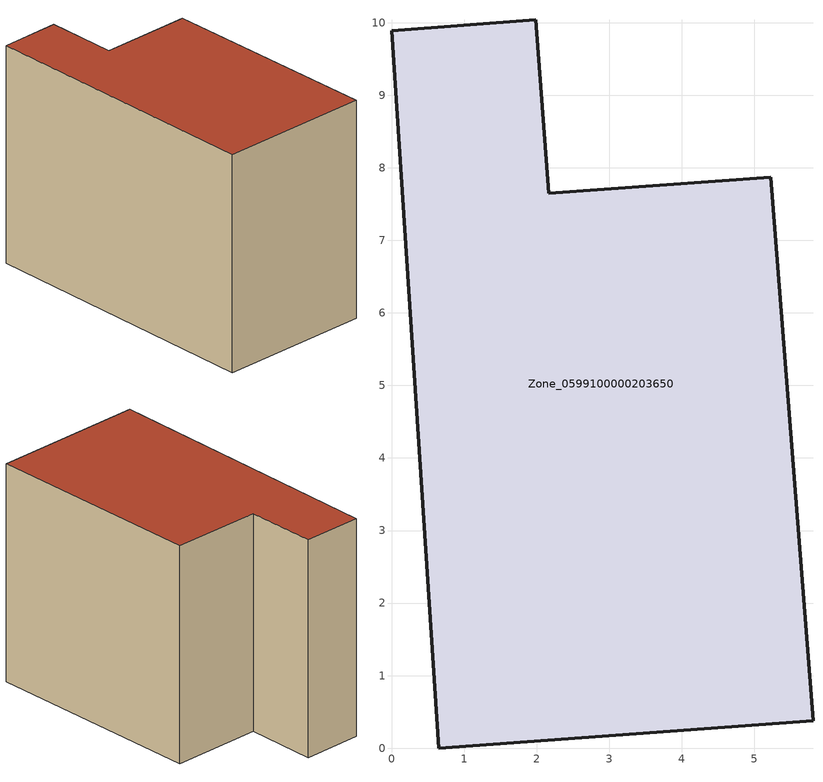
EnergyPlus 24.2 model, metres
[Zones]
Zone_0599100000203650
 floor ground (C_G): 0.65,0 0,9.89 1.99,10.04 2.17,7.65 5.23,7.87 5.81,0.38 z0
 wall outside (C_F): 2.17,7.65 1.99,10.04 0,9.89 0.65,0 5.81,0.38 5.23,7.87 2.17,7.65 z0:7.38
 roof outside (C_R): 5.81,0.38 5.23,7.87 2.17,7.65 1.99,10.04 0,9.89 0.65,0 z7.38
[BUILDING]
Pand.0599100000203650: North Axis=0; Terrain=City; Loads Convergence Tolerance Value=0.04; Temperature Convergence Tolerance Value=0.4; Solar Distribution=FullExterior; Maximum Number of Warmup Days=25; Minimum Number of Warmup Days=1
[Site:Location]
Rotterdam.The.Hague.AP_ZH_NLD Design_Conditions: Latitude=51.96; Longitude=4.45; Time Zone=1; Elevation=-4.5
[SITE:GROUNDTEMPERATURE:BUILDINGSURFACE]
18, 18, 18, 18, 18, 18, 18, 18, 18, 18, 18, 18
[MATERIAL] Thermal Absorptance=0.9; Solar Absorptance=0.7; Visible Absorptance=0.7
Name | Roughness | Thickness | Conductivity | Density | Specific Heat
G.TC.1946 | MediumSmooth | 0.15 | 1 | 540 | 1210
F.TC.1946 | Rough | 0.3 | 0.857143 | 1920 | 840
R.TC.1946 | MediumRough | 0.2 | 0.909091 | 1500 | 1000
[CONSTRUCTION]
C_G: G.TC.1946
C_F: F.TC.1946
C_R: R.TC.1946
[ZONE]
Zone_0599100000203650: Type=1; Multiplier=1; Ceiling Height=Autocalculate; Volume=Autocalculate; Floor Area=autocalculate; Part of Total Floor Area=Yes
[ZONEINFILTRATION:DESIGNFLOWRATE]
Infil_Zone_0599100000203650: Zone or ZoneList or Space or SpaceList=Zone_0599100000203650; Schedule=AlwaysOn; Design Flow Rate Calculation Method=Flow/Area; Flow Rate per Floor Area=0.003; Constant Term Coefficient=1; Temperature Term Coefficient=0; Velocity Term Coefficient=0; Velocity Squared Term Coefficient=0
[HVACTEMPLATE:ZONE:IDEALLOADSAIRSYSTEM]
Zone_0599100000203650: Maximum Heating Supply Air Temperature=50; Minimum Cooling Supply Air Temperature=13; Maximum Heating Supply Air Humidity Ratio=0.0156; Minimum Cooling Supply Air Humidity Ratio=0.0077; Heating Limit=NoLimit; Cooling Limit=NoLimit; Dehumidification Control Type=ConstantSensibleHeatRatio; Cooling Sensible Heat Ratio=0.7; Dehumidification Setpoint=60; Humidification Control Type=None; Humidification Setpoint=30; Outdoor Air Method=None; Outdoor Air Flow Rate per Person=0.00944; Outdoor Air Flow Rate per Zone Floor Area=0; Outdoor Air Flow Rate per Zone=0; Demand Controlled Ventilation Type=None; Outdoor Air Economizer Type=NoEconomizer; Heat Recovery Type=None; Sensible Heat Recovery Effectiveness=0.7; Latent Heat Recovery Effectiveness=0.65
[ZONECONTROL:THERMOSTAT]
ThermostatControl_Zone_0599100000203650: Zone or ZoneList=Zone_0599100000203650; Control Type Schedule=DualSetpointControlType; Control 1=Thermostat_Zone_0599100000203650; Temperature Difference Between Cutout And Setpoint=0
[THERMOSTATSETPOINT:DUALSETPOINT]
Thermostat_Zone_0599100000203650: Heating Setpoint Temperature Schedule=HeatingSetpoint_Zone_0599100000203650; Cooling Setpoint Temperature Schedule=CoolingSetpoint_Zone_0599100000203650
[SCHEDULE:COMPACT]
HeatingSetpoint_Zone_0599100000203650: Through: 12/31, For: AllDays, Until: 24:00, 21
CoolingSetpoint_Zone_0599100000203650: Through: 12/31, For: AllDays, Until: 24:00, 24
DualSetpointControlType: Through: 12/31, For: AllDays, Until: 24:00, 4
AlwaysOn: Through: 12/31, For: AllDays, Until: 24:00, 1
